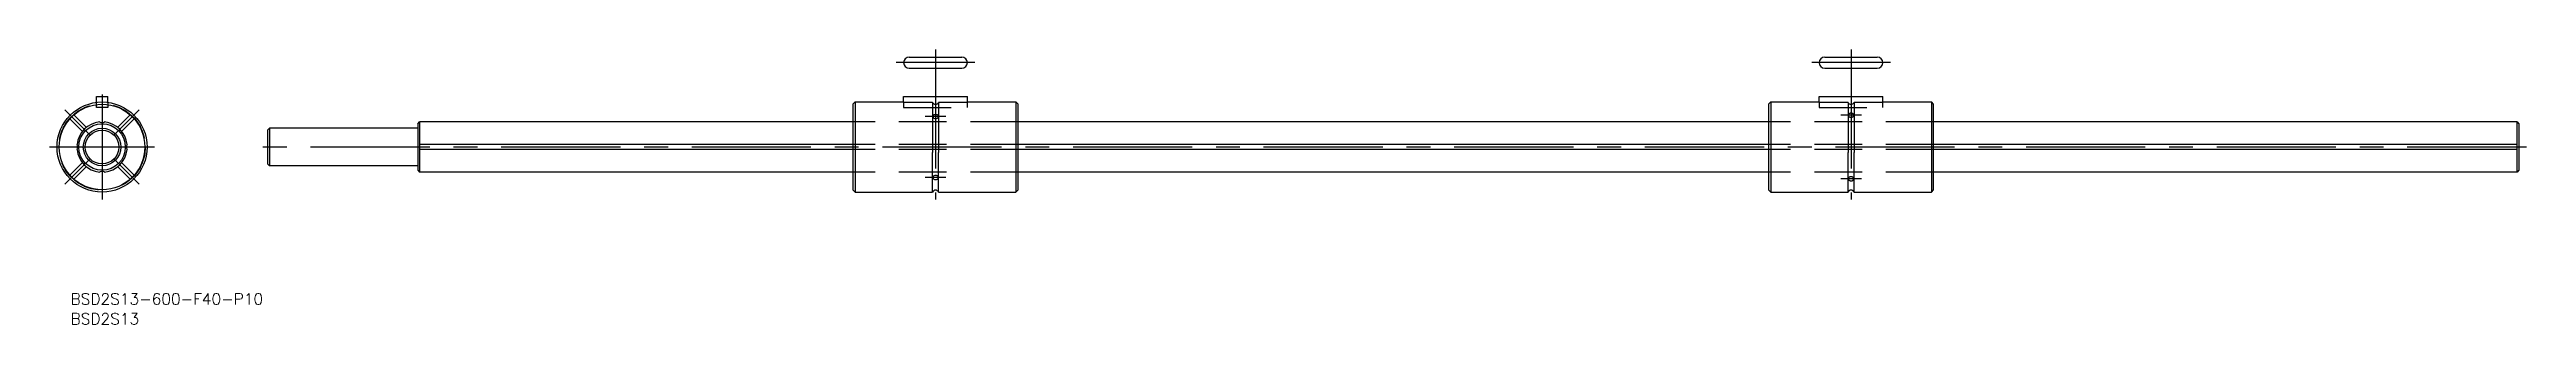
# Model space of a CAD drawing. Extents: x -14 to 646, y -47 to 26.
import ezdxf

# ---------------------------------------------------------------- set-up
doc = ezdxf.new("R2010")
doc.units = 0
doc.linetypes.add('CENTER', pattern=[50.8, 31.75, -6.35, 6.35, -6.35])
doc.linetypes.add('DASHED', pattern=[19.05, 12.7, -6.35])
doc.layers.get('0').update_dxf_attribs({"linetype": 'CONTINUOUS'})
doc.layers.add('CENTER', color=1, linetype='CENTER')
doc.styles.get("Standard").update_dxf_attribs({"font": 'txt.shx', "height": 3, "bigfont": 'bigfont.shx'})

# ---------------------------------------------------------------- blocks, each defined once
blk = doc.blocks.new('*U3')
at = {"color": 7, "linetype": 'CONTINUOUS'}
blk.add_text('BSD2S13-600-F40-P10', height=3, dxfattribs=at).set_placement((-8.38, -42))
blk = doc.blocks.new('*U4')
at = {"color": 7, "linetype": 'CONTINUOUS'}
blk.add_text('BSD2S13', height=3, dxfattribs=at).set_placement((-8.38, -47.29))

msp = doc.modelspace()

# ---------------------------------------------------------------- linework, layer by layer
at = {"color": 7, "linetype": 'CONTINUOUS'}
for p, q in [((215.13, 23.98), (229.13, 23.98)), ((215.13, 20.98), (229.13, 20.98)), ((459.13, 23.98), (473.13, 23.98)), ((459.13, 20.98), (473.13, 20.98)), ((-1.5, 13.5), (1.5, 13.5)), ((-1.5, 11.91), (-1.5, 13.5)), ((1.5, 11.9), (1.5, 13.5)), ((213.63, 11.9), (213.63, 13.5)), ((213.63, 13.5), (230.63, 13.5)), ((230.63, 11.9), (230.63, 13.5)), ((457.63, 13.5), (474.63, 13.5)), ((457.63, 11.9), (457.63, 13.5)), ((474.63, 11.9), (474.63, 13.5)), ((84.13, 6.2), (84.6, 6.67)), ((200.13, 6.67), (84.6, 6.67)), ((84.63, 6.67), (84.63, -6.67)), ((200.73, 12), (200.13, 11.4)), ((200.13, 11.4), (200.13, -11.4)), ((200.73, 12), (200.73, -12)), ((200.73, 12), (213.63, 12)), ((221.33, 11.9), (213.63, 11.9)), ((221.33, 11.9), (221.33, -1.5)), ((222.93, 11.9), (222.93, -1.5)), ((230.63, 11.9), (222.93, 11.9)), ((230.63, 12), (243.53, 12)), ((243.53, 12), (243.53, -12)), ((244.13, 11.4), (243.53, 12)), ((244.13, -11.4), (244.13, 11.4)), ((444.13, 6.67), (244.13, 6.67)), ((444.73, 12), (444.13, 11.4)), ((444.13, 11.4), (444.13, -11.4)), ((444.73, 12), (444.73, -12)), ((444.73, 12), (457.63, 12)), ((465.33, 11.9), (457.63, 11.9)), ((465.33, 11.9), (465.33, -1.5)), ((466.93, 11.9), (466.93, -1.5)), ((474.63, 11.9), (466.93, 11.9)), ((474.63, 12), (487.53, 12)), ((487.53, 12), (487.53, -12)), ((488.13, 11.4), (487.53, 12)), ((488.13, -11.4), (488.13, 11.4)), ((643.66, 6.67), (488.13, 6.67)), ((643.63, -6.67), (643.63, 6.67)), ((643.66, 6.67), (644.13, 6.2)), ((44.13, 4.5), (44.63, 5)), ((44.13, 4.5), (44.13, -4.5)), ((84.13, 5), (44.63, 5)), ((44.63, 5), (44.63, -5)), ((84.13, 6.2), (84.13, -6.2)), ((200.13, 0.66), (84.63, 0.66)), ((444.13, 0.66), (244.13, 0.66)), ((643.63, 0.66), (488.13, 0.66)), ((644.13, 6.2), (644.13, -6.2)), ((44.13, -4.5), (44.63, -5)), ((84.13, -5), (44.63, -5)), ((84.13, -6.2), (84.6, -6.67)), ((200.13, -0.66), (84.63, -0.66)), ((221.33, -12), (221.33, -1.5)), ((222.93, -12), (222.93, -1.5)), ((444.13, -0.66), (244.13, -0.66)), ((465.33, -12), (465.33, -1.5)), ((466.93, -12), (466.93, -1.5)), ((643.63, -0.66), (488.13, -0.66)), ((644.13, -6.2), (643.66, -6.67)), ((200.13, -6.67), (84.6, -6.67)), ((200.73, -12), (200.13, -11.4)), ((200.73, -12), (221.33, -12)), ((222.93, -12), (243.53, -12)), ((243.53, -12), (244.13, -11.4)), ((444.13, -6.67), (244.13, -6.67)), ((444.73, -12), (444.13, -11.4)), ((444.73, -12), (465.33, -12)), ((466.93, -12), (487.53, -12)), ((487.53, -12), (488.13, -11.4)), ((643.66, -6.67), (488.13, -6.67))]:
    msp.add_line(p, q, dxfattribs=at)
at = {"color": 3, "linetype": 'DASHED'}
for p, q in [((-8.64, 7.58), (-5.27, 4.21)), ((-7.58, 8.64), (-4.21, 5.27)), ((-1.5, 10.5), (-1.5, 11.91)), ((1.5, 10.5), (-1.5, 10.5)), ((1.5, 11.9), (1.5, 10.5)), ((7.58, 8.64), (4.21, 5.27)), ((8.64, 7.58), (5.27, 4.21)), ((244.13, 6.67), (200.13, 6.67)), ((213.63, 11.9), (213.63, 10.5)), ((213.63, 10.5), (230.63, 10.5)), ((230.63, 10.5), (230.63, 11.9)), ((488.13, 6.67), (444.13, 6.67)), ((457.63, 11.9), (457.63, 10.5)), ((457.63, 10.5), (474.63, 10.5)), ((474.63, 10.5), (474.63, 11.9)), ((244.13, 0.66), (200.13, 0.66)), ((488.13, 0.66), (444.13, 0.66)), ((-5.27, -4.21), (-8.64, -7.58)), ((-4.21, -5.27), (-7.58, -8.64)), ((4.21, -5.27), (7.58, -8.64)), ((5.27, -4.21), (8.64, -7.58)), ((244.13, -0.66), (200.13, -0.66)), ((488.13, -0.66), (444.13, -0.66)), ((244.13, -6.67), (200.13, -6.67)), ((488.13, -6.67), (444.13, -6.67))]:
    msp.add_line(p, q, dxfattribs=at)
at = {"color": 7, "linetype": 'CONTINUOUS'}
for points in [[(465.38, 8.47, 0), (465.38, 8.44, 0), (465.38, 8.42, 0), (465.39, 8.39, 0), (465.4, 8.37, 0), (465.4, 8.34, 0), (465.41, 8.31, 0), (465.42, 8.29, 0), (465.44, 8.27, 0), (465.45, 8.24, 0), (465.47, 8.22, 0), (465.49, 8.2, 0), (465.51, 8.17, 0), (465.53, 8.15, 0), (465.55, 8.13, 0), (465.58, 8.11, 0), (465.6, 8.09, 0), (465.63, 8.08, 0), (465.66, 8.06, 0), (465.68, 8.04, 0), (465.71, 8.03, 0), (465.75, 8.01, 0), (465.78, 8, 0), (465.81, 7.99, 0), (465.84, 7.98, 0), (465.88, 7.97, 0), (465.91, 7.96, 0), (465.95, 7.95, 0), (465.98, 7.95, 0), (466.02, 7.94, 0), (466.06, 7.94, 0), (466.09, 7.94, 0), (466.13, 7.94, 0), (466.17, 7.94, 0), (466.2, 7.94, 0), (466.24, 7.94, 0), (466.28, 7.95, 0), (466.31, 7.95, 0), (466.35, 7.96, 0), (466.38, 7.97, 0), (466.42, 7.98, 0), (466.45, 7.99, 0), (466.48, 8, 0), (466.52, 8.01, 0), (466.55, 8.03, 0), (466.58, 8.04, 0), (466.61, 8.06, 0), (466.63, 8.08, 0), (466.66, 8.09, 0), (466.69, 8.11, 0), (466.71, 8.13, 0), (466.73, 8.15, 0), (466.75, 8.17, 0), (466.77, 8.2, 0), (466.79, 8.22, 0), (466.81, 8.24, 0), (466.82, 8.27, 0), (466.84, 8.29, 0), (466.85, 8.31, 0), (466.86, 8.34, 0), (466.87, 8.37, 0), (466.87, 8.39, 0), (466.88, 8.42, 0), (466.88, 8.44, 0), (466.88, 8.47, 0), (466.88, 8.49, 0), (466.88, 8.52, 0), (466.87, 8.55, 0), (466.87, 8.57, 0), (466.86, 8.6, 0), (466.85, 8.62, 0), (466.84, 8.65, 0), (466.82, 8.67, 0), (466.81, 8.7, 0), (466.79, 8.72, 0), (466.77, 8.74, 0), (466.75, 8.76, 0), (466.73, 8.78, 0), (466.71, 8.81, 0), (466.69, 8.82, 0), (466.66, 8.84, 0), (466.63, 8.86, 0), (466.61, 8.88, 0), (466.58, 8.89, 0), (466.55, 8.91, 0), (466.52, 8.92, 0), (466.48, 8.94, 0), (466.45, 8.95, 0), (466.42, 8.96, 0), (466.38, 8.97, 0), (466.35, 8.98, 0), (466.31, 8.98, 0), (466.28, 8.99, 0), (466.24, 8.99, 0), (466.2, 9, 0), (466.17, 9, 0), (466.13, 9, 0), (466.09, 9, 0), (466.06, 9, 0), (466.02, 8.99, 0), (465.98, 8.99, 0), (465.95, 8.98, 0), (465.91, 8.98, 0), (465.88, 8.97, 0), (465.84, 8.96, 0), (465.81, 8.95, 0), (465.78, 8.94, 0), (465.75, 8.92, 0), (465.71, 8.91, 0), (465.68, 8.89, 0), (465.66, 8.88, 0), (465.63, 8.86, 0), (465.6, 8.84, 0), (465.58, 8.82, 0), (465.55, 8.81, 0), (465.53, 8.78, 0), (465.51, 8.76, 0), (465.49, 8.74, 0), (465.47, 8.72, 0), (465.45, 8.7, 0), (465.44, 8.67, 0), (465.42, 8.65, 0), (465.41, 8.62, 0), (465.4, 8.6, 0), (465.4, 8.57, 0), (465.39, 8.55, 0), (465.38, 8.52, 0), (465.38, 8.49, 0), (465.38, 8.47, 0)], [(465.38, -8.47, 0), (465.38, -8.49, 0), (465.38, -8.52, 0), (465.39, -8.55, 0), (465.4, -8.57, 0), (465.4, -8.6, 0), (465.41, -8.62, 0), (465.42, -8.65, 0), (465.44, -8.67, 0), (465.45, -8.7, 0), (465.47, -8.72, 0), (465.49, -8.74, 0), (465.51, -8.76, 0), (465.53, -8.78, 0), (465.55, -8.81, 0), (465.58, -8.82, 0), (465.6, -8.84, 0), (465.63, -8.86, 0), (465.66, -8.88, 0), (465.68, -8.89, 0), (465.71, -8.91, 0), (465.75, -8.92, 0), (465.78, -8.94, 0), (465.81, -8.95, 0), (465.84, -8.96, 0), (465.88, -8.97, 0), (465.91, -8.98, 0), (465.95, -8.98, 0), (465.98, -8.99, 0), (466.02, -8.99, 0), (466.06, -9, 0), (466.09, -9, 0), (466.13, -9, 0), (466.17, -9, 0), (466.2, -9, 0), (466.24, -8.99, 0), (466.28, -8.99, 0), (466.31, -8.98, 0), (466.35, -8.98, 0), (466.38, -8.97, 0), (466.42, -8.96, 0), (466.45, -8.95, 0), (466.48, -8.94, 0), (466.52, -8.92, 0), (466.55, -8.91, 0), (466.58, -8.89, 0), (466.61, -8.88, 0), (466.63, -8.86, 0), (466.66, -8.84, 0), (466.69, -8.82, 0), (466.71, -8.81, 0), (466.73, -8.78, 0), (466.75, -8.76, 0), (466.77, -8.74, 0), (466.79, -8.72, 0), (466.81, -8.7, 0), (466.82, -8.67, 0), (466.84, -8.65, 0), (466.85, -8.62, 0), (466.86, -8.6, 0), (466.87, -8.57, 0), (466.87, -8.55, 0), (466.88, -8.52, 0), (466.88, -8.49, 0), (466.88, -8.47, 0), (466.88, -8.44, 0), (466.88, -8.42, 0), (466.87, -8.39, 0), (466.87, -8.37, 0), (466.86, -8.34, 0), (466.85, -8.31, 0), (466.84, -8.29, 0), (466.82, -8.27, 0), (466.81, -8.24, 0), (466.79, -8.22, 0), (466.77, -8.2, 0), (466.75, -8.17, 0), (466.73, -8.15, 0), (466.71, -8.13, 0), (466.69, -8.11, 0), (466.66, -8.09, 0), (466.63, -8.08, 0), (466.61, -8.06, 0), (466.58, -8.04, 0), (466.55, -8.03, 0), (466.52, -8.01, 0), (466.48, -8, 0), (466.45, -7.99, 0), (466.42, -7.98, 0), (466.38, -7.97, 0), (466.35, -7.96, 0), (466.31, -7.95, 0), (466.28, -7.95, 0), (466.24, -7.94, 0), (466.2, -7.94, 0), (466.17, -7.94, 0), (466.13, -7.94, 0), (466.09, -7.94, 0), (466.06, -7.94, 0), (466.02, -7.94, 0), (465.98, -7.95, 0), (465.95, -7.95, 0), (465.91, -7.96, 0), (465.88, -7.97, 0), (465.84, -7.98, 0), (465.81, -7.99, 0), (465.78, -8, 0), (465.75, -8.01, 0), (465.71, -8.03, 0), (465.68, -8.04, 0), (465.66, -8.06, 0), (465.63, -8.08, 0), (465.6, -8.09, 0), (465.58, -8.11, 0), (465.55, -8.13, 0), (465.53, -8.15, 0), (465.51, -8.17, 0), (465.49, -8.2, 0), (465.47, -8.22, 0), (465.45, -8.24, 0), (465.44, -8.27, 0), (465.42, -8.29, 0), (465.41, -8.31, 0), (465.4, -8.34, 0), (465.4, -8.37, 0), (465.39, -8.39, 0), (465.38, -8.42, 0), (465.38, -8.44, 0), (465.38, -8.47, 0)]]:
    msp.add_polyline3d(points, dxfattribs=at)
for radius in [12, 11.4, 6.2, 5, 4.5]:
    msp.add_circle((0, 0), radius, dxfattribs=at)
at = {"color": 3, "linetype": 'DASHED'}
msp.add_circle((0, 0), 11.5, dxfattribs=at)
at = {"color": 7, "linetype": 'CONTINUOUS'}
for centre, radius, start, end in [((215.13, 22.48), 1.5, 90, 270), ((229.13, 22.48), 1.5, 270, 90), ((459.13, 22.48), 1.5, 90, 270), ((473.13, 22.48), 1.5, 270, 90), ((0, 0), 6.7, 95.66302, 174.33698), ((0, 7.89), 1.39, 241.59897, 298.40103), ((0, 0), 6.7, 5.66302, 84.33698), ((222.13, 12.3), 0.894, 206.4641, 333.5359), ((221.87, 8.11), 0.49, 114.12209, 177.08548), ((221.96, 8.18), 0.583, 184.73215, 240.93282), ((222.13, 7.43), 1.21, 67.68369, 112.31631), ((222.13, 8.81), 1.23, 248.44783, 291.55217), ((222.3, 8.18), 0.583, 299.06718, 355.26785), ((222.39, 8.11), 0.49, 2.91452, 65.87791), ((466.13, 12.3), 0.894, 206.4641, 333.5359), ((-7.89, 0), 1.39, 331.59897, 28.40103), ((7.89, 0), 1.39, 151.59897, 208.40103), ((0, 0), 6.7, 185.66302, 264.33698), ((0, -7.89), 1.39, 61.59897, 118.40103), ((0, 0), 6.7, 275.66302, 354.33698), ((222.13, -12.39), 0.89, 25.98923, 154.01077), ((221.96, -8.18), 0.583, 119.06718, 175.26785), ((221.87, -8.11), 0.49, 182.91452, 245.87791), ((222.13, -7.43), 1.21, 247.68369, 292.31631), ((222.13, -8.81), 1.23, 68.44783, 111.55217), ((222.3, -8.18), 0.583, 4.73215, 60.93282), ((222.39, -8.11), 0.49, 294.12209, 357.08548), ((466.13, -12.39), 0.89, 25.98923, 154.01077)]:
    msp.add_arc(centre, radius, start, end, dxfattribs=at)
at = {"layer": 'CENTER', "color": 1, "linetype": 'CENTER'}
for p, q in [((232.63, 22.48), (211.63, 22.48)), ((222.13, 25.98), (222.13, -14)), ((476.63, 22.48), (455.63, 22.48)), ((466.13, 25.98), (466.13, -14)), ((0, 14), (0, -14)), ((-9.9, 9.9), (-3.32, 3.32)), ((9.9, 9.9), (3.32, 3.32)), ((224.88, 8.13), (219.38, 8.13)), ((468.88, 8.49), (463.38, 8.49)), ((14, 0), (-14, 0)), ((646.13, 0), (42.13, 0)), ((-3.32, -3.32), (-9.9, -9.9)), ((3.32, -3.32), (9.9, -9.9)), ((224.88, -8.13), (219.38, -8.13)), ((468.88, -8.47), (463.38, -8.47))]:
    msp.add_line(p, q, dxfattribs=at)

# ---------------------------------------------------------------- block references
at = {"color": 7, "linetype": 'CONTINUOUS'}
for name in ['*U3', '*U4']:
    msp.add_blockref(name, (0, 0), dxfattribs=at)

doc.saveas('drawing.dxf')
